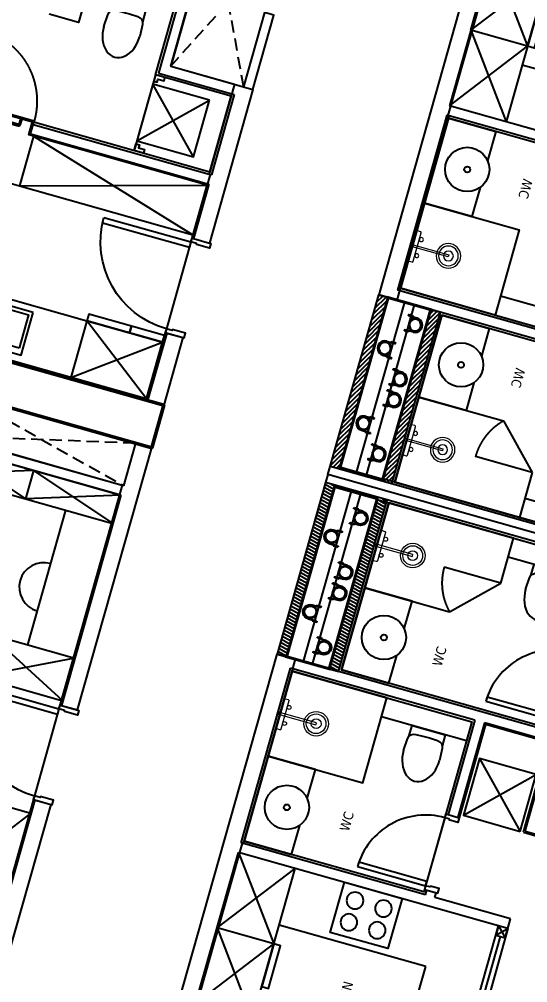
# Model space of a CAD drawing. Header units: millimetres. Extents: x -361675616 to 361246347, y -284141842 to 284396604.
# Drawn here: x -46007 to -40833, y 103931 to 113742 of the extents above; entities that cross this region are included whole.
import ezdxf

# ---------------------------------------------------------------- set-up
doc = ezdxf.new("R2010")
doc.units = ezdxf.units.MM
doc.header["$LTSCALE"] = 100
doc.header["$MEASUREMENT"] = 0
doc.linetypes.add('ACAD_ISO03W100', pattern=[30, 12, -18])
doc.linetypes.add('HIDDEN', pattern=[0.375, 0.25, -0.125])
for name, color, linetype in [('1-CAPLANH', 4, 'Continuous'), ('1-Chu thich', 4, 'Continuous'), ('1VinaPVC-Text', 9, 'Continuous'), ('A-_FURN----_E-_N', 251, 'Continuous'), ('A-_SANIEQPT_E-_N', 251, 'Continuous'), ('A-ANNO-ROOM', 50, 'Continuous'), ('A-WALL-FNSH', 11, 'Continuous'), ('dien tich thong thuy', 3, 'Continuous'), ('IDEA - dim', 251, 'Continuous'), ('KT-Cua', 36, 'Continuous'), ('KT-Khuat', 9, 'HIDDEN'), ('KT-Net manh', 139, 'Continuous'), ('KT-Tuong', 1, 'Continuous'), ('NDT Cap nuoc', 4, 'Continuous')]:
    doc.layers.add(name, color=color, linetype=linetype)
doc.layers.add('A-NoiThat', color=39, linetype='Continuous', lineweight=13)
doc.layers.add('KT-Net cot', color=2, linetype='Continuous', lineweight=50)
doc.styles.add('220126_HDN_HBA typical plan$0$211210_HDN_HBA_TYPICAL PLAN CORE OPT 1$0$HBA-Text', font='GOTHIC.TTF')
doc.styles.add('Tahoma', font='tahoma.ttf')

# ---------------------------------------------------------------- blocks, each defined once
blk = doc.blocks.new('ong thoat xi')
at = {"layer": '1-Chu thich', "color": 40, "linetype": 'ByBlock'}
for p, q in [((-75.4, 61.7), (-75.4, 65.3)), ((-65.8, 66.9), (-73.8, 66.9)), ((-65.7, 60.2), (-73.8, 60.2)), ((-65.8, 67.4), (-65.8, 59.5)), ((-65.5, 68.7), (-61.8, 68.7)), ((-65.5, 66.1), (-61.9, 66.1)), ((-65.5, 60.8), (-61.9, 60.8)), ((-65.5, 58.2), (-61.8, 58.2)), ((-60.7, 70.1), (-61.5, 70.1)), ((-60.7, 70.1), (-61.5, 70.1)), ((-61.5, 70.1), (-61.5, 56.8)), ((-60.7, 56.8), (-61.5, 56.8)), ((-60.7, 70.1), (-60.7, 56.8)), ((-54.9, 70.1), (-54.1, 70.1)), ((-54.9, 70.1), (-54.9, 56.8)), ((-54.9, 70.1), (-54.1, 70.1)), ((-54.9, 56.8), (-54.1, 56.8)), ((-54.1, 70.1), (-54.1, 56.8)), ((-50.1, 68.7), (-53.8, 68.7)), ((-50.1, 58.2), (-53.8, 58.2)), ((-50.1, 66.1), (-53.7, 66.1)), ((-50.1, 60.8), (-53.7, 60.8)), ((-49.8, 67.4), (-49.8, 59.5)), ((-32.7, 66.9), (-49.8, 66.9)), ((-29.1, 60), (-49.8, 60)), ((1.7, 60), (-41.2, 60)), ((-41.2, 57.9), (-41.2, 60)), ((-41.2, 57.9), (-41.2, 60)), ((-41.2, 57.9), (-41.2, 60)), ((1.7, 57.9), (-41.2, 57.9)), ((-32.7, 60), (-32.7, 66.9)), ((-75.4, -61.9), (-75.4, -65.5)), ((-65.7, -60.4), (-73.8, -60.4)), ((-65.8, -67.1), (-73.8, -67.1)), ((-65.8, -67.6), (-65.8, -59.7)), ((-65.5, -58.4), (-61.8, -58.4)), ((-65.5, -61), (-61.9, -61)), ((-65.5, -66.3), (-61.9, -66.3)), ((-65.5, -68.9), (-61.8, -68.9)), ((-60.7, -57), (-61.5, -57)), ((-61.5, -70.3), (-61.5, -57)), ((-60.7, -70.3), (-61.5, -70.3)), ((-60.7, -70.3), (-61.5, -70.3)), ((-60.7, -70.3), (-60.7, -57)), ((-54.9, -70.3), (-54.9, -57)), ((-54.9, -57), (-54.1, -57)), ((-54.9, -70.3), (-54.1, -70.3)), ((-54.9, -70.3), (-54.1, -70.3)), ((-54.1, -70.3), (-54.1, -57)), ((-50.1, -58.4), (-53.8, -58.4)), ((-50.1, -68.9), (-53.8, -68.9)), ((-50.1, -61), (-53.7, -61)), ((-50.1, -66.3), (-53.7, -66.3)), ((-49.8, -67.6), (-49.8, -59.7)), ((-30.9, -60.2), (-49.8, -60.2)), ((-34.5, -67.1), (-49.8, -67.1)), ((1.7, -58.2), (-41.2, -58.2)), ((-41.2, -58.2), (-41.2, -60.2)), ((-41.2, -58.2), (-41.2, -60.2)), ((1.7, -60.2), (-41.2, -60.2)), ((-34.5, -60.2), (-34.5, -67.1))]:
    blk.add_line(p, q, dxfattribs=at)
for centre, major_axis, start_param, end_param in [((-73.8, 65.3), (1.13, 1.13), 0.811456, 2.360542), ((-73.8, 61.7), (1.1, 1.1), 2.356194, 3.926991), ((-63.4, 67.4), (1.7, -1.7), 3.370391, 4.48359), ((-55.8, 63.4), (7.09, -7.09), 3.657341, 4.196641), ((-63.4, 59.5), (1.7, -1.7), 3.370391, 4.48359), ((-63.9, 67.4), (1.7, -1.7), 0.228799, 1.341997), ((-63.9, 67.4), (1.7, -1.7), 0.228799, 1.341997), ((-71.5, 63.4), (7.09, -7.09), 0.515748, 1.055048), ((-71.5, 63.4), (7.09, -7.09), 0.515748, 1.055048), ((-63.9, 59.5), (1.7, -1.7), 0.228799, 1.341997), ((-63.9, 59.5), (1.7, -1.7), 0.228799, 1.341997), ((-51.7, 67.4), (1.7, 1.7), 1.799595, 2.912794), ((-51.7, 67.4), (1.7, -1.7), 3.370391, 4.48359), ((-44.1, 63.4), (7.09, 7.09), 2.086544, 2.625845), ((-44.1, 63.4), (7.09, 7.09), 2.086544, 2.625845), ((-51.7, 59.5), (1.7, 1.7), 1.799595, 2.912794), ((-51.7, 59.5), (1.7, 1.7), 1.799595, 2.912794), ((-52.2, 67.4), (1.7, -1.7), 0.228799, 1.341997), ((-59.8, 63.4), (7.09, 7.09), -1.055048, -0.515748), ((-52.2, 59.5), (1.7, 1.7), -1.341997, -0.228799), ((0, -0.1), (34.1, -34.1), 0.785398, 7.068583), ((0.3, -0.1), (42.5, -42.5), 5.497787, 8.63938), ((0.3, -0.1), (41, -41), 5.497787, 8.63938), ((-73.8, -61.9), (1.1, 1.1), 0.785398, 2.356194), ((-73.8, -65.5), (1.13, 1.13), 2.351847, 3.900932), ((-63.4, -59.7), (1.7, -1.7), 3.370391, 4.48359), ((-55.8, -63.6), (7.09, 7.09), 2.086544, 2.625845), ((-63.4, -67.6), (1.7, 1.7), 1.799595, 2.912794), ((-63.9, -59.7), (1.7, -1.7), 0.228799, 1.341997), ((-63.9, -59.7), (1.7, -1.7), 0.228799, 1.341997), ((-71.5, -63.6), (7.09, -7.09), 0.515748, 1.055048), ((-71.5, -63.6), (7.09, -7.09), 0.515748, 1.055048), ((-63.9, -67.6), (1.7, -1.7), 0.228799, 1.341997), ((-63.9, -67.6), (1.7, -1.7), 0.228799, 1.341997), ((-51.7, -59.7), (1.7, -1.7), 3.370391, 4.48359), ((-51.7, -59.7), (1.7, -1.7), 3.370391, 4.48359), ((-44.1, -63.6), (7.09, 7.09), 2.086544, 2.625845), ((-44.1, -63.6), (7.09, 7.09), 2.086544, 2.625845), ((-51.7, -67.6), (1.7, 1.7), 1.799595, 2.912794), ((-51.7, -67.6), (1.7, 1.7), 1.799595, 2.912794), ((-52.2, -59.7), (1.7, -1.7), 0.228799, 1.341997), ((-59.8, -63.6), (7.09, -7.09), 0.515748, 1.055048), ((-52.2, -67.6), (1.7, -1.7), 0.228799, 1.341997)]:
    blk.add_ellipse(centre, major_axis=major_axis, ratio=1, start_param=start_param, end_param=end_param, dxfattribs=at)
at = {"layer": '1-Chu thich', "color": 40, "lineweight": -3}
blk.add_ellipse((0, 0), major_axis=(38.9, -38.9), ratio=1, start_param=0.785398, end_param=7.068583, dxfattribs=at)
blk = doc.blocks.new('1800x450')
at = {"layer": '1-CAPLANH', "const_width": 30}
blk.add_lwpolyline([(0, -450), (1800, -450), (1800, 0), (0, 0)], close=True, dxfattribs=at)
at = {"layer": '1-CAPLANH'}
blk.add_lwpolyline([(0, -275), (1800, -275), (1800, -175), (0, -175)], close=True, dxfattribs=at)
at = {"layer": 'NDT Cap nuoc', "extrusion": (0.006363, -0.013098, -0.999894), "zscale": -1.231671554252201}
for p, xscale, yscale, rotation in [((-505.6, -107.2, 5.9), 1.231671554252203, 1.231671554252203, 90.26587940456272), ((-1300.2, -107.3, 11), 1.231671554252203, 1.231671554252203, 90.26587940456272), ((-194.7, -340.7, 6.7), 1.231671554252202, 1.231671554252202, 270.3472450279417), ((-767.3, -340.4, 8.9), 1.231671554252202, 1.231671554252202, 270.3472450279417), ((-989.2, -340.8, 11.7), 1.231671554252202, 1.231671554252202, 270.3472450279417), ((-1561.8, -340.5, 13.9), 1.231671554252202, 1.231671554252202, 270.3472450279417)]:
    blk.add_blockref('ong thoat xi', p, dxfattribs=dict(at, xscale=xscale, yscale=yscale, rotation=rotation))
blk = doc.blocks.new('A$C2A980E36')
at = {"ltscale": 0.5}
blk.add_lwpolyline([(-10, 0), (10, 0), (10, 400), (-10, 400)], close=True, dxfattribs=at)
blk.add_lwpolyline([(160, 60), (160, 30, -0.414214), (150, 20), (-150, 20, -0.414214), (-160, 30), (-160, 60, -0.414214), (-150, 70), (150, 70, -0.414214)], format="xyb", close=True, dxfattribs=at)
for centre, radius in [((0, 400), 125), ((0, 400), 100), ((0, 400), 50), ((-85, 90), 20), ((85, 90), 20)]:
    blk.add_circle(centre, radius, dxfattribs=at)
blk = doc.blocks.new('27')
at = {"layer": 'A-_FURN----_E-_N'}
h = blk.add_hatch(dxfattribs=at)
h.set_pattern_fill('ANSI31', color=256, scale=250, angle=105.77878)
h.set_pattern_definition([(150.7787796, (3649379.436, -11035533.24), (-15.25571645, -27.27316659), [])])
h.paths.add_polyline_path([(8615, 0), (6800, 0), (6800, 100), (8615, 100)])
h.paths.add_polyline_path([(8615, 550), (6800, 550), (6800, 650), (8615, 650)])
blk.add_lwpolyline([(8700, 5100), (8700, 0), (8615, 0)])
blk.add_line((6700, 0), (6800, 0), dxfattribs=at)
at = {"layer": 'A-_FURN----_E-_N', "linetype": 'Continuous'}
for points in [[(3500, 770), (3500, 840), (3950, 840), (3950, 770)], [(3150, 170), (3150, 770), (3950, 770), (3950, 170)]]:
    blk.add_lwpolyline(points, close=True, dxfattribs=at)
at = {"layer": 'A-_FURN----_E-_N'}
for points in [[(8615, 550), (6800, 550), (6800, 650), (8615, 650)], [(8615, 0), (6800, 0), (6800, 100), (8615, 100)]]:
    blk.add_lwpolyline(points, close=True, dxfattribs=at)
at = {"layer": 'IDEA - dim'}
for p, q in [((4150, 2320), (4150, 770)), ((7690, 1570.7), (8114.3, 1995)), ((3150, 770), (4150, 770)), ((4150, 770), (4750, 770))]:
    blk.add_line(p, q, dxfattribs=at)
for points in [[(6875, 2895), (6825, 2895), (6825, 675), (8590, 675), (8590, 2895), (7675, 2895)], [(8114.3, 1995), (8590, 1995), (8590, 675), (7690, 675), (7690, 1570.7)], [(7398.9, 1175), (7690, 1175), (7690, 675), (6825, 675), (6825, 1175), (7116.1, 1175)], [(5466.4, 695), (5775, 695), (5775, 195), (4875, 195), (4875, 695), (5183.6, 695)]]:
    blk.add_lwpolyline(points, dxfattribs=at)
for points in [[(8590, 1995), (8590, 2895), (8390, 2895), (8390, 1995)], [(4875, 195), (6675, 195), (6675, 2095), (4875, 2095)], [(6675, 1195), (6675, 2095), (6475, 2095), (6475, 1195)], [(6675, 195), (5775, 195), (5775, 1195), (6675, 1195), (6675, 195)]]:
    blk.add_lwpolyline(points, close=True, dxfattribs=at)
for centre, radius in [((7257.5, 1000), 225), ((7257.5, 1000), 30), ((5325, 520), 225), ((5325, 520), 30)]:
    blk.add_circle(centre, radius, dxfattribs=at)
at = {"layer": 'KT-Net manh', "linetype": 'ACAD_ISO03W100', "ltscale": 4}
for p, q in [((8114.3, 1995), (8114.3, 1395)), ((3150, 170), (3950, 770)), ((3950, 170), (3150, 770)), ((3950, 170), (4750, 770)), ((4750, 170), (3950, 770))]:
    blk.add_line(p, q, dxfattribs=at)
blk.add_arc((8114.3, 1995), 600, 225, 270, dxfattribs=at)
at = {"layer": 'KT-Tuong'}
for p, q in [((4750, 3020), (4750, 170)), ((6800, 2920), (6800, 0)), ((8615, 2920), (8615, 0)), ((4850, 2120), (4850, 170)), ((6700, 2120), (6700, 170)), ((3000, 170), (4750, 170)), ((4850, 170), (6700, 170)), ((3000, 0), (6800, 0))]:
    blk.add_line(p, q, dxfattribs=at)
at = {"layer": '1-CAPLANH', "extrusion": (0, 0, -1), "zscale": -0.9999999999999998, "rotation": 179.9999999999999}
blk.add_blockref('1800x450', (-6800, 100), dxfattribs=at)
at = {"layer": 'A-NoiThat', "extrusion": (0, 0, -1), "zscale": -0.9999999999999998, "rotation": 359.9999999999999}
for p in [(-8140, 655), (-6225, 175)]:
    blk.add_blockref('A$C2A980E36', p, dxfattribs=at)
at = {"layer": '1VinaPVC-Text', "style": 'Tahoma', "text_generation_flag": 4}
for p in [(7127.1, 1645), (5253.6, 1194.2)]:
    blk.add_text('WC', height=100, dxfattribs=at).set_placement(p)
blk = doc.blocks.new('30')
at = {"layer": 'A-_FURN----_E-_N', "linetype": 'Continuous'}
blk.add_lwpolyline([(-735, -170), (-735, -770), (-1535, -770), (-1535, -170)], close=True, dxfattribs=at)
at = {"layer": 'IDEA - dim'}
for p, q in [((-5450, -170), (-5450, 0)), ((-3175, -1070), (-3175, -170)), ((-2725, -1070), (-2725, -170)), ((-4600, -670), (-3175, -670)), ((-4900, -1095), (-4600, -1095))]:
    blk.add_line(p, q, dxfattribs=at)
for points in [[(-2625, -125), (-2635, -125), (-2635, -185), (-2675, -185), (-2675, 15), (-2625, 15)], [(-1725, -125), (-1715, -125), (-1715, -185), (-1675, -185), (-1675, 15), (-1725, 15)], [(-4900, -170), (-4900, -2020), (-4600, -2020), (-4600, -170)], [(-2635, -1105), (-2635, -185), (-2575, -185), (-2575, -1105)]]:
    blk.add_lwpolyline(points, close=True, dxfattribs=at)
blk.add_lwpolyline([(-735, -170), (-60, -170), (-60, -3470), (-660, -3470), (-660, -770), (-1535, -770), (-1535, -170)], dxfattribs=at)
for centre, radius, start in [((-2635, -185), 920, 270), ((-3783.7, -670), 250, 180)]:
    blk.add_arc(centre, radius, start, 0, dxfattribs=at)
at = {"layer": 'KT-Khuat', "ltscale": 5}
for p, q in [((-5450, -2020), (-5000, -170)), ((-5450, -170), (-5000, -2020))]:
    blk.add_line(p, q, dxfattribs=at)
at = {"layer": 'KT-Net cot'}
blk.add_lwpolyline([(-5900, 0), (-5450, 0), (-5450, -3000), (-5900, -3000)], close=True, dxfattribs=at)
at = {"layer": 'KT-Net manh', "linetype": 'ACAD_ISO03W100', "ltscale": 4}
for p, q in [((-4900, -1095), (-4600, -170)), ((-4900, -170), (-4600, -1095)), ((-3175, -170), (-2725, -1070)), ((-2725, -170), (-3175, -1070)), ((-1535, -170), (-735, -770)), ((-4900, -2020), (-4600, -1095)), ((-4900, -1095), (-4600, -2020))]:
    blk.add_line(p, q, dxfattribs=at)
at = {"layer": 'KT-Tuong'}
for p, q in [((-2675, 0), (-5450, 0)), ((-2675, -170), (-2675, 0)), ((-1675, -170), (-1675, 0)), ((-1675, 0), (-60, 0)), ((-5450, -170), (-5000, -170)), ((-5000, -170), (-5000, -2020)), ((-4900, -170), (-2675, -170)), ((-4900, -2020), (-4900, -170)), ((-1675, -170), (-60, -170))]:
    blk.add_line(p, q, dxfattribs=at)
for points in [[(-5450, -170), (-5450, 0)], [(-4900, -170), (-4900, -2020)]]:
    blk.add_lwpolyline(points, dxfattribs=at)
blk = doc.blocks.new('d800')
blk.add_line((760, 70), (40, 70))
for points in [[(40, 790), (40, 70), (85, 70), (85, 790)], [(50, 25), (40, 25), (40, 70), (0, 70), (0, -70), (50, -70)], [(750, 25), (760, 25), (760, 70), (800, 70), (800, -70), (750, -70)]]:
    blk.add_lwpolyline(points, close=True)
blk.add_arc((40, 70), 720, 0, 90)
blk = doc.blocks.new('*U116')
at = {"ltscale": 5}
blk.add_lwpolyline([(305, -530), (305, 0), (-305, 0), (-305, -530)], close=True, dxfattribs=at)
for centre in [(-150, -150), (150, -150), (-150, -380), (150, -380)]:
    blk.add_circle(centre, 85, dxfattribs=at)
blk = doc.blocks.new('220126_HDN_HBA typical plan$0$210902_YS plan 330pm ver13$0$TOTO-WC-CW822J')
at = {"color": 0}
blk.add_lwpolyline([(-177.2, -119.2), (-175, 0), (175, 0), (177.2, -119.2)], dxfattribs=at)
blk.add_lwpolyline([(-190, -270), (-183.4, -144.5, -0.39087), (-115.4, -78.2), (-27.8, -75.8, -0.013886), (27.8, -75.8), (115.4, -78.2, -0.39087), (183.4, -144.5), (190, -270)], format="xyb", dxfattribs=at)
blk.add_ellipse((0, -270), major_axis=(0, -270), ratio=0.703704, start_param=4.712389, end_param=7.853982, dxfattribs=at)
blk = doc.blocks.new('34')
at = {"layer": 'A-_FURN----_E-_N'}
h = blk.add_hatch(dxfattribs=at)
h.set_pattern_fill('ANSI31', color=256, scale=250, angle=211.55756)
h.set_pattern_definition([(256.55755918, (9688289.306, 6600228.53), (30.39387338, -7.26463769), [])])
h.paths.add_polyline_path([(85, 0), (1900, 0), (1900, 100), (85, 100)])
h.paths.add_polyline_path([(85, 550), (1900, 550), (1900, 650), (85, 650)])
blk.add_lwpolyline([(0, 5100), (0, 0), (85, 0)])
for p, q in [((2965, 2905), (2015, 2905)), ((2015, 2905), (2015, 2235)), ((5550, 2920), (3950, 2920)), ((5550, 2320), (4550, 2320)), ((2000, 0), (1900, 0))]:
    blk.add_line(p, q, dxfattribs=at)
at = {"layer": 'A-_FURN----_E-_N', "linetype": 'Continuous'}
for points in [[(5200, 770), (5200, 840), (4750, 840), (4750, 770)], [(5550, 170), (5550, 770), (4750, 770), (4750, 170)]]:
    blk.add_lwpolyline(points, close=True, dxfattribs=at)
at = {"layer": 'A-_FURN----_E-_N'}
for points in [[(85, 550), (1900, 550), (1900, 650), (85, 650)], [(85, 0), (1900, 0), (1900, 100), (85, 100)]]:
    blk.add_lwpolyline(points, close=True, dxfattribs=at)
at = {"layer": 'A-WALL-FNSH', "color": 5}
blk.add_lwpolyline([(5550, 2970), (4050, 2970)], dxfattribs=at)
at = {"layer": 'IDEA - dim'}
for p, q in [((2965, 2905), (2965, 3070)), ((3950, 3020), (5650, 3020)), ((4050, 2920), (3950, 3020)), ((3950, 2920), (4050, 3020)), ((2965, 2270), (2365, 2870)), ((2365, 2270), (2965, 2870)), ((4550, 2320), (4550, 770)), ((2015, 2235), (3000, 2235)), ((1010, 1570.7), (585.7, 1995)), ((4550, 770), (3950, 770)), ((5550, 770), (4550, 770))]:
    blk.add_line(p, q, dxfattribs=at)
for points in [[(3950, 2920), (4050, 2920), (4050, 3020), (3950, 3020)], [(110, 1995), (110, 2895), (310, 2895), (310, 1995)], [(2965, 2870), (2365, 2870), (2365, 2270), (2965, 2270)], [(3825, 195), (2025, 195), (2025, 2095), (3825, 2095)], [(2025, 1195), (2025, 2095), (2225, 2095), (2225, 1195)], [(2025, 195), (2925, 195), (2925, 1195), (2025, 1195), (2025, 195)]]:
    blk.add_lwpolyline(points, close=True, dxfattribs=at)
for points in [[(1825, 2895), (1875, 2895), (1875, 675), (110, 675), (110, 2895), (1025, 2895)], [(585.7, 1995), (110, 1995), (110, 675), (1010, 675), (1010, 1570.7)], [(1301.1, 1175), (1010, 1175), (1010, 675), (1875, 675), (1875, 1175), (1583.9, 1175)], [(3233.6, 695), (2925, 695), (2925, 195), (3825, 195), (3825, 695), (3516.4, 695)]]:
    blk.add_lwpolyline(points, dxfattribs=at)
for centre, radius in [((1442.5, 1000), 225), ((1442.5, 1000), 30), ((3375, 520), 225), ((3375, 520), 30)]:
    blk.add_circle(centre, radius, dxfattribs=at)
at = {"layer": 'KT-Net manh', "linetype": 'ACAD_ISO03W100', "ltscale": 4}
for p, q in [((585.7, 1995), (585.7, 1395)), ((4750, 170), (3950, 770)), ((3950, 170), (4750, 770)), ((5550, 170), (4750, 770)), ((4750, 170), (5550, 770))]:
    blk.add_line(p, q, dxfattribs=at)
blk.add_arc((585.7, 1995), 600, 270, 315, dxfattribs=at)
at = {"layer": 'KT-Tuong'}
for p, q in [((2950, 2920), (2950, 3070)), ((3950, 3020), (3850, 3020)), ((3850, 3020), (3850, 2220)), ((3950, 3020), (3950, 170)), ((85, 2920), (85, 0)), ((1900, 2920), (1900, 0)), ((2950, 2920), (2000, 2920)), ((2000, 2920), (2000, 2220)), ((2000, 2220), (3000, 2220)), ((3850, 2220), (3800, 2220)), ((2000, 2120), (2000, 170)), ((2000, 2120), (3000, 2120)), ((3850, 2120), (3800, 2120)), ((3850, 2120), (3850, 170)), ((3850, 170), (2000, 170)), ((5700, 170), (3950, 170)), ((5700, 0), (1900, 0))]:
    blk.add_line(p, q, dxfattribs=at)
at = {"layer": '1-CAPLANH', "rotation": 179.9999999999936}
blk.add_blockref('1800x450', (1900, 100), dxfattribs=at)
at = {"layer": 'A-_FURN----_E-_N', "linetype": 'Continuous', "rotation": 179.9999999999936}
for p in [(1825, 2965), (3800, 2165)]:
    blk.add_blockref('d800', p, dxfattribs=at)
at = {"layer": 'A-_SANIEQPT_E-_N', "rotation": 90}
for p in [(310, 2445), (2225, 1695)]:
    blk.add_blockref('220126_HDN_HBA typical plan$0$210902_YS plan 330pm ver13$0$TOTO-WC-CW822J', p, dxfattribs=at)
at = {"layer": 'A-_SANIEQPT_E-_N', "linetype": 'Continuous', "extrusion": (0, 0, -1), "zscale": -0.9999999999999998, "rotation": 90}
blk.add_blockref('*U116', (-4480, 1595), dxfattribs=at)
at = {"layer": 'A-NoiThat'}
for p in [(560, 655), (2475, 175)]:
    blk.add_blockref('A$C2A980E36', p, dxfattribs=at)
at = {"layer": '1VinaPVC-Text', "style": 'Tahoma'}
for s, p in [('WC', (1572.9, 1645)), ('KITCHEN', (5430.7, 1657.8)), ('WC', (3446.4, 1194.2))]:
    blk.add_text(s, height=100, rotation=180, dxfattribs=at).set_placement(p)
blk = doc.blocks.new('cuawc')
at = {"layer": 'IDEA - dim'}
blk.add_lwpolyline([(-760, 0), (-10, 0), (-10, -10), (-760, -10)], close=True, dxfattribs=at)
blk.add_lwpolyline([(-135, -10), (-135, -70, -0.414214), (-155, -90), (-615, -90, -0.414214), (-635, -70), (-635, -10), (-620, -10), (-620, -65, 0.414214), (-610, -75), (-160, -75, 0.414214), (-150, -65), (-150, -10), (-135, -10)], format="xyb", dxfattribs=at)
at = {"layer": 'KT-Cua'}
blk.add_lwpolyline([(-10, -750), (-10, 0), (0, 0), (0, -750)], close=True, dxfattribs=at)
blk.add_lwpolyline([(0, -125), (60, -125, -0.414214), (80, -145), (80, -605, -0.414214), (60, -625), (0, -625), (0, -610), (55, -610, 0.414214), (65, -600), (65, -150, 0.414214), (55, -140), (0, -140), (0, -125)], format="xyb", dxfattribs=at)
at = {"layer": 'KT-Net manh', "linetype": 'ACAD_ISO03W100', "ltscale": 4}
blk.add_arc((-10, 0), 750, 179.99974, 270.76459, dxfattribs=at)
blk = doc.blocks.new('*U117')
at = {"ltscale": 5}
for points in [[(-300, -450), (300, -450), (300, 0), (-300, 0)], [(-261, -65), (261, -65), (261, -415), (-261, -415)], [(-15, -20), (15, -20), (15, -270), (-15, -270)]]:
    blk.add_lwpolyline(points, close=True, dxfattribs=at)
blk = doc.blocks.new('stdo')
at = {"layer": 'A-_FURN----_E-_N', "linetype": 'Continuous'}
for points in [[(935, -9705), (1002.5, -9705), (1002.5, -9741), (971, -9741), (971, -9805), (935, -9805)], [(1035, -10305), (1035, -9705), (1635, -9705), (1635, -10305)], [(1735, -9705), (1667.5, -9705), (1667.5, -9741), (1699, -9741), (1699, -9805), (1735, -9805)], [(3535, -10165), (3465, -10165), (3465, -9715), (3535, -9715)], [(4135, -10515), (3535, -10515), (3535, -9715), (4135, -9715)], [(3535, -10515), (3465, -10515), (3465, -10165), (3535, -10165)]]:
    blk.add_lwpolyline(points, close=True, dxfattribs=at)
at = {"layer": 'IDEA - dim'}
for p, q in [((1760, -8645), (1735, -8645)), ((1875, -8680), (2400, -8680)), ((2400, -8680), (2400, -10515)), ((935, -9705), (1735, -9705))]:
    blk.add_line(p, q, dxfattribs=at)
for points in [[(2435, -10515), (1875, -10515), (1875, -8630), (1735, -8630), (1735, -10505), (935, -10505), (935, -9705), (135, -9705), (135, -7005), (1735, -7005), (1735, -7910), (1875, -7910), (1875, -6865), (1745, -6865), (1745, -7005), (1735, -7005)], [(3535, -6865), (3535, -9715)], [(635, -8213.6), (635, -7905), (135, -7905), (135, -8805), (635, -8805), (635, -8496.4)], [(3535, -9715), (4135, -9715)], [(3435, -10530), (3435, -10700)]]:
    blk.add_lwpolyline(points, dxfattribs=at)
for points in [[(2475, -9595), (2475, -10515), (2535, -10515), (2535, -9595)], [(2485, -10575), (2475, -10575), (2475, -10515), (2435, -10515), (2435, -10715), (2485, -10715)], [(3385, -10575), (3395, -10575), (3395, -10515), (3435, -10515), (3435, -10715), (3385, -10715)], [(810, -10700), (25, -10700), (25, -10600), (810, -10600)]]:
    blk.add_lwpolyline(points, close=True, dxfattribs=at)
blk.add_arc((2475, -10515), 920, 0, 90, dxfattribs=at)
at = {"layer": 'KT-Khuat', "ltscale": 5}
blk.add_lwpolyline([(810, -9830), (25, -10215), (810, -10600)], dxfattribs=at)
at = {"layer": 'KT-Net manh', "linetype": 'ACAD_ISO03W100', "ltscale": 4}
for p, q in [((2400, -7830), (2400, -8680)), ((1635, -10305), (1035, -9705)), ((1635, -9705), (1035, -10305)), ((4135, -10515), (3535, -9715)), ((4135, -9715), (3535, -10515))]:
    blk.add_line(p, q, dxfattribs=at)
at = {"layer": 'KT-Net manh'}
blk.add_lwpolyline([(3435, -10515), (4135, -10515), (4135, -1100), (4150, -1100)], dxfattribs=at)
at = {"layer": 'KT-Net manh', "linetype": 'ACAD_ISO03W100', "ltscale": 4}
for points in [[(2400, -8680), (1875, -10515)], [(1875, -8680), (2400, -10515)]]:
    blk.add_lwpolyline(points, dxfattribs=at)
at = {"layer": 'KT-Tuong'}
for p, q in [((1760, -8645), (1760, -10530)), ((1860, -8645), (1760, -8645)), ((1860, -8645), (1860, -10530)), ((110, -9730), (910, -9730)), ((910, -9730), (910, -10530)), ((810, -9830), (25, -9830)), ((810, -9830), (810, -10700)), ((910, -10530), (1760, -10530))]:
    blk.add_line(p, q, dxfattribs=at)
for points in [[(4150, -1100), (4150, -4100), (4289.9, -4100), (4289.9, -7700), (4150, -7700), (4150, -10700)], [(1860, -10530), (2435, -10530), (2435, -10700)], [(3435, -10530), (4150, -10530)], [(810, -10700), (2435, -10700)], [(3435, -10700), (4150, -10700)]]:
    blk.add_lwpolyline(points, dxfattribs=at)
at = {"layer": 'A-_SANIEQPT_E-_N', "linetype": 'Continuous', "xscale": -1, "rotation": 270}
blk.add_blockref('*U117', (4055, -8865), dxfattribs=at)
at = {"layer": 'A-_SANIEQPT_E-_N', "xscale": -1.000000000000002, "rotation": 90}
blk.add_blockref('220126_HDN_HBA typical plan$0$210902_YS plan 330pm ver13$0$TOTO-WC-CW822J', (335, -9255), dxfattribs=at)
at = {"layer": 'IDEA - dim'}
blk.add_blockref('cuawc', (1735, -7895), dxfattribs=at)
blk = doc.blocks.new('A$C418F5BC8')
at = {"layer": 'A-ANNO-ROOM', "insert": (648.1, 1090.8), "char_height": 600, "attachment_point": 2, "rotation": 50.44883, "style": '220126_HDN_HBA typical plan$0$211210_HDN_HBA_TYPICAL PLAN CORE OPT 1$0$HBA-Text'}
blk.add_mtext_dynamic_manual_height_columns('SL-S', width=722857412.874, gutter_width=9765.6, heights=[0], dxfattribs=at)
blk = doc.blocks.new('A$C2A6C5140')
at = {"layer": 'A-ANNO-ROOM', "insert": (731.4, 1190, 0), "char_height": 600, "attachment_point": 2, "rotation": 50.44883, "style": '220126_HDN_HBA typical plan$0$211210_HDN_HBA_TYPICAL PLAN CORE OPT 1$0$HBA-Text'}
blk.add_mtext_dynamic_manual_height_columns('2-BR', width=722857412.874, gutter_width=9765.6, heights=[0], dxfattribs=at)
blk = doc.blocks.new('A$C5388591E')
at = {"layer": 'A-ANNO-ROOM', "insert": (894.3, 842.2, 0), "char_height": 600, "attachment_point": 2, "rotation": 1.40647, "style": '220126_HDN_HBA typical plan$0$211210_HDN_HBA_TYPICAL PLAN CORE OPT 1$0$HBA-Text'}
blk.add_mtext_dynamic_manual_height_columns('3-BR', width=722857412.874, gutter_width=9765.6, heights=[0], dxfattribs=at)
blk = doc.blocks.new('A$C21AF0CCA')
at = {"layer": 'A-ANNO-ROOM', "insert": (1197.6, 814.7), "char_height": 600, "attachment_point": 2, "rotation": 0.10543, "style": '220126_HDN_HBA typical plan$0$211210_HDN_HBA_TYPICAL PLAN CORE OPT 1$0$HBA-Text'}
blk.add_mtext_dynamic_manual_height_columns('1-BR+', width=722857412.874, gutter_width=9765.6, heights=[0], dxfattribs=at)

msp = doc.modelspace()

# ---------------------------------------------------------------- linework, layer by layer
at = {"layer": 'dien tich thong thuy'}
for points in [[(-40026.6, 108418.4), (-42307.3, 109062.8), (-41820.6, 110785.4), (-42162.2, 110881.9), (-41631.9, 112758.4), (-41641.6, 112761.2), (-41134.4, 114555.9), (-40829.9, 115633.7), (-40789.1, 115778), (-40101, 115583.6), (-39661.9, 117137.7), (-35634.6, 115999.7), (-35672.6, 115865), (-32978.1, 115103.6), (-33773.5, 112288.9), (-34472.4, 109815.7), (-34507.7, 109690.6), (-35213.4, 107193.4), (-37907.9, 107954.8), (-37945.9, 107820), (-40029.3, 108408.8), (-40026.6, 108418.4)], [(-40086.4, 108206.7), (-40083.7, 108216.3), (-38000.3, 107627.6), (-38038.4, 107492.8), (-35343.9, 106731.5), (-36049.5, 104234.2), (-36084.9, 104109.1), (-37579.1, 98821.2), (-40273.6, 99582.6), (-40311.7, 99447.9), (-45027, 100780.3), (-44545.9, 102482.9), (-43735.4, 105351.3), (-43725.8, 105348.6), (-43195.5, 107225.1), (-42853.9, 107128.6), (-42367.1, 108851.1), (-40086.4, 108206.7)]]:
    msp.add_lwpolyline(points, dxfattribs=at)

# ---------------------------------------------------------------- block references
at = {"layer": 'IDEA - dim', "rotation": 254.2212141373423}
msp.add_blockref('27', (-40500.8, 117478.7), dxfattribs=at)
at = {"layer": 'KT-Tuong', "rotation": 254.2212141373278}
for name, p in [('30', (-46141.9, 104134.8)), ('34', (-42866.5, 109106.5))]:
    msp.add_blockref(name, p, dxfattribs=at)

# ---------------------------------------------------------------- next in the draw order: block references
at = {"layer": 'IDEA - dim', "xscale": -1, "rotation": 74.22121413925727}
msp.add_blockref('stdo', (-53705.8, 116715.7), dxfattribs=at)

# ---------------------------------------------------------------- next in the draw order: linework, layer by layer
at = {"layer": 'dien tich thong thuy'}
for points in [[(-44253.3, 111498.8), (-44517, 110565.3), (-44711.4, 109877.3), (-53564.8, 112379), (-52474.4, 116237.9), (-46998.8, 114690.6), (-47001.5, 114681), (-44282.9, 113912.8), (-44466.5, 113263.2), (-43816.9, 113079.7), (-44075.3, 112165.5), (-44065.6, 112162.8), (-44253.3, 111498.8)], [(-45596.6, 106744.9), (-45860.3, 105811.5), (-46299.5, 104257.3), (-55152.8, 106759), (-53695.1, 111918), (-51000.8, 111155.7), (-50924.7, 111425.1), (-48696.9, 110795.6), (-48699.6, 110786), (-47501.5, 110447.4), (-47577.7, 110178), (-46610.5, 109904.7), (-46726.1, 109495.7), (-44960.3, 108996.7), (-45596.6, 106744.9)]]:
    msp.add_lwpolyline(points, dxfattribs=at)

# ---------------------------------------------------------------- next in the draw order: block references
at = {"layer": 'A-ANNO-ROOM'}
for p in [(-189530.7, 172460.4, 0), (-190889.2, 167537.1, 0), (-200792.6, 136225.8, 0)]:
    msp.add_blockref('A$C21AF0CCA', p, dxfattribs=at)
at = {"layer": 'dien tich thong thuy'}
for name, p in [('A$C418F5BC8', (-193627.8, 162535.8, 0)), ('A$C418F5BC8', (-196423.1, 158761.1, 0)), ('A$C2A6C5140', (-184324.1, 156728, 0)), ('A$C418F5BC8', (-197159, 154394.3, 0)), ('A$C418F5BC8', (-196884, 150046.2, 0)), ('A$C2A6C5140', (-186961.9, 149139.9, 0)), ('A$C418F5BC8', (-198454.1, 145456, 0)), ('A$C418F5BC8', (-199748, 141469.3, 0)), ('A$C2A6C5140', (-189508.6, 140127.3, 0)), ('A$C2A6C5140', (-191916.6, 131438.4, 0)), ('A$C2A6C5140', (-194202.5, 124603.3, 0)), ('A$C2A6C5140', (-196141.2, 116842.5, 0)), ('A$C5388591E', (-189972.9, 179563.6, 0)), ('A$C5388591E', (-206737.7, 115340.5, 0))]:
    msp.add_blockref(name, p, dxfattribs=at)
at = {"layer": 'KT-Tuong', "rotation": 254.2212141373278}
msp.add_blockref('30', (-46141.9, 104134.8), dxfattribs=at)

doc.saveas('drawing.dxf')
